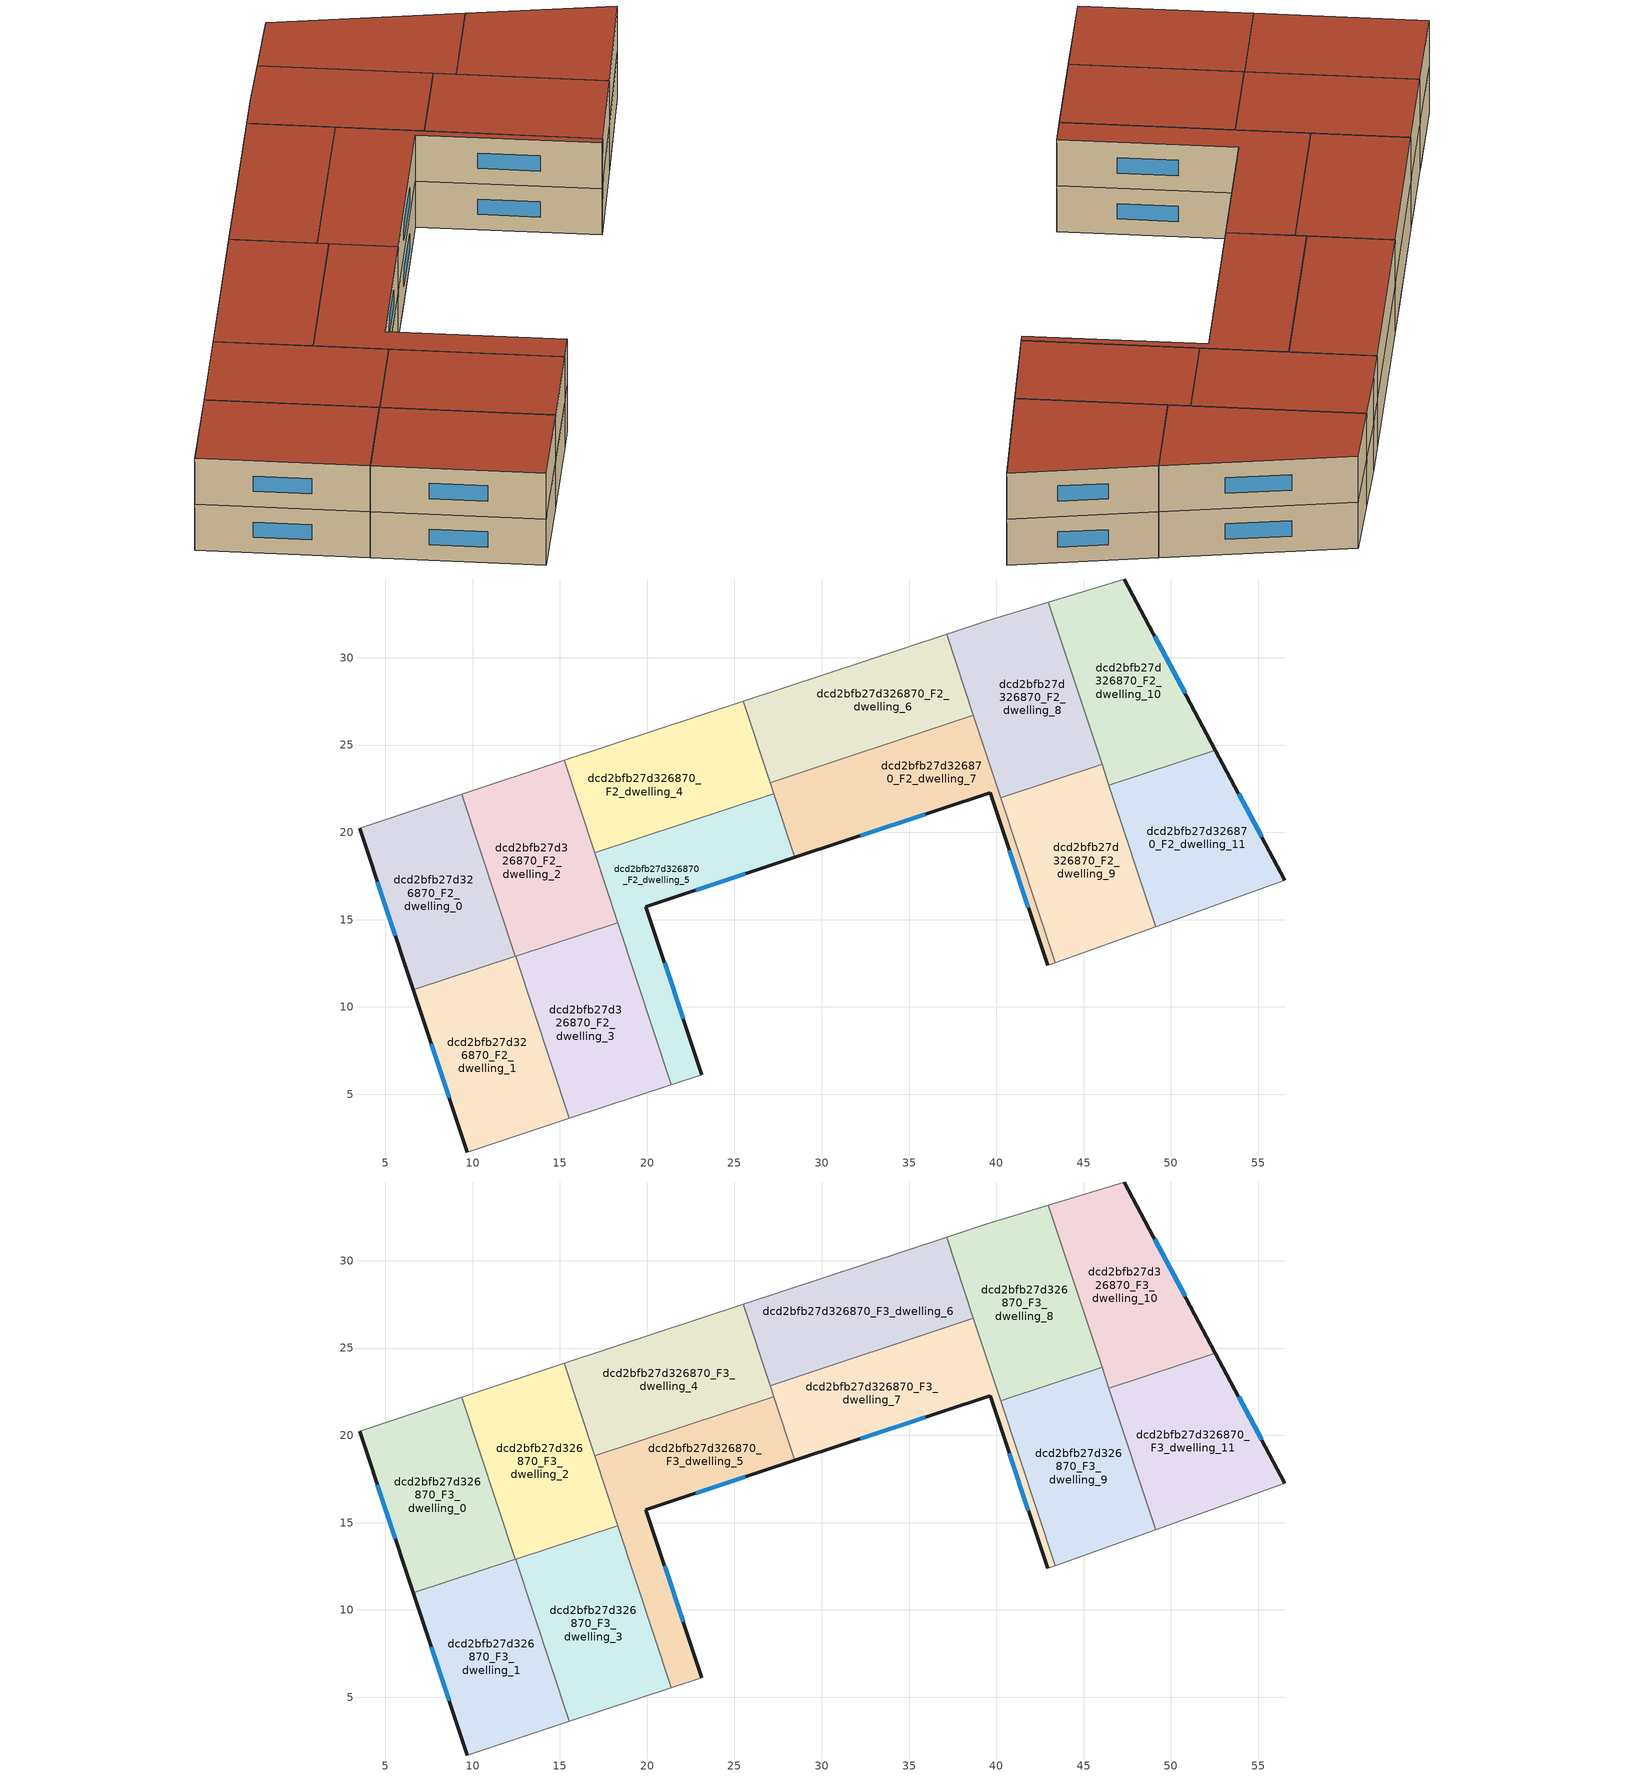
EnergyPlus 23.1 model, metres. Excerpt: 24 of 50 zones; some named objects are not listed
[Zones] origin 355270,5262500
dcd2bfb27d326870_F2_dwelling_0
 floor to dcd2bfb27d326870_F1_dwelling_12 (EU_floor_Construction): 8.95,22.04 12.01,12.77 6.61,10.99 3.53,20.25 z6
 floor adiabatic (EU_floor_Construction): 9.4,22.19 12.46,12.92 12.01,12.77 8.95,22.04 z6
 wall outside (EU_wall_Construction): 3.53,20.25 6.61,10.99 z6:9
 wall to dcd2bfb27d326870_F2_dwelling_1 (EU_wall_Construction): 6.61,10.99 12.46,12.92 z6:9
 wall adiabatic (EU_wall_Construction): 9.4,22.19 3.53,20.25 z6:9
 wall to dcd2bfb27d326870_F2_dwelling_2 (EU_wall_Construction): 12.46,12.92 9.4,22.19 z6:9
 window (EU_Window_Construction): 4.55,17.16 5.58,14.07 z7:8
dcd2bfb27d326870_F2_dwelling_1
 floor to dcd2bfb27d326870_F1_dwelling_11 (EU_floor_Construction): 12.01,12.77 15.08,3.47 9.7,1.69 6.61,10.99 z6
 floor to dcd2bfb27d326870_F1_dwelling_9 (EU_floor_Construction): 12.46,12.9 15.53,3.62 15.08,3.47 12.01,12.75 z6
 wall outside (EU_wall_Construction): 6.61,10.99 9.7,1.69 z6:9
 wall adiabatic (EU_wall_Construction): 9.7,1.69 15.53,3.62 z6:9
 wall to dcd2bfb27d326870_F2_dwelling_3 (EU_wall_Construction): 15.53,3.62 12.46,12.9 z6:9
 wall to dcd2bfb27d326870_F2_dwelling_2 (EU_wall_Construction): 12.46,12.9 12.46,12.92 z6:9
 window (EU_Window_Construction): 7.64,7.89 8.67,4.79 z7:8
dcd2bfb27d326870_F2_dwelling_10
 floor to dcd2bfb27d326870_F1_dwelling_1 (EU_floor_Construction): 47.32,34.51 52.55,24.71 46.9,22.84 43.43,33.33 z6
 floor adiabatic (EU_floor_Construction): 43.43,33.33 46.9,22.84 46.45,22.69 42.98,33.2 z6
 wall outside (EU_wall_Construction): 52.55,24.71 47.32,34.51 z6:9
 wall to dcd2bfb27d326870_F2_dwelling_11 (EU_wall_Construction): 46.45,22.69 52.55,24.71 z6:9
 wall adiabatic (EU_wall_Construction): 47.32,34.51 42.98,33.2 z6:9
 wall to dcd2bfb27d326870_F2_dwelling_8 (EU_wall_Construction): 42.98,33.2 46.05,23.89 z6:9
 wall to dcd2bfb27d326870_F2_dwelling_9 (EU_wall_Construction): 46.05,23.89 46.45,22.69 z6:9
 window (EU_Window_Construction): 50.81,27.98 49.06,31.24 z7:8
dcd2bfb27d326870_F2_dwelling_11
 floor to dcd2bfb27d326870_F1_dwelling_0 (EU_floor_Construction): 52.6,24.62 56.53,17.26 49.57,14.76 46.93,22.74 z6
 floor adiabatic (EU_floor_Construction): 46.9,22.84 49.57,14.76 49.12,14.6 46.45,22.69 z6
 floor to dcd2bfb27d326870_F1_dwelling_1 (EU_floor_Construction): 52.55,24.71 52.6,24.62 46.93,22.74 46.9,22.84 z6
 wall outside (EU_wall_Construction): 56.53,17.26 52.55,24.71 z6:9
 wall adiabatic (EU_wall_Construction): 49.12,14.6 56.53,17.26 z6:9
 wall to dcd2bfb27d326870_F2_dwelling_9 (EU_wall_Construction): 46.45,22.69 49.12,14.6 z6:9
 window (EU_Window_Construction): 55.21,19.74 53.88,22.23 z7:8
dcd2bfb27d326870_F2_dwelling_2
 floor to dcd2bfb27d326870_F1_dwelling_7 (EU_floor_Construction): 17.23,18.13 18.31,14.83 17.41,14.54 16.33,17.83 z6
 floor to dcd2bfb27d326870_F1_dwelling_8 (EU_floor_Construction): 15.24,24.12 17.23,18.13 16.33,17.83 14.35,23.83 z6
 floor adiabatic (EU_floor_Construction): 14.35,23.83 17.41,14.54 12.47,12.9 9.4,22.19 z6
 wall to dcd2bfb27d326870_F2_dwelling_3 (EU_wall_Construction): 12.47,12.9 18.31,14.83 z6:9
 wall adiabatic (EU_wall_Construction): 15.24,24.12 9.4,22.19 z6:9
 wall to dcd2bfb27d326870_F2_dwelling_4 (EU_wall_Construction): 16.99,18.83 15.24,24.12 z6:9
 wall to dcd2bfb27d326870_F2_dwelling_5 (EU_wall_Construction): 18.31,14.84 16.99,18.83 z6:9
dcd2bfb27d326870_F2_dwelling_3
 floor to dcd2bfb27d326870_F1_dwelling_9 (EU_floor_Construction): 17.41,14.54 20.48,5.25 15.53,3.62 12.47,12.9 z6
 floor to dcd2bfb27d326870_F1_dwelling_7 (EU_floor_Construction): 18.31,14.83 21.38,5.55 20.48,5.25 17.41,14.54 z6
 wall adiabatic (EU_wall_Construction): 15.53,3.62 21.38,5.55 z6:9
 wall to dcd2bfb27d326870_F2_dwelling_5 (EU_wall_Construction): 21.38,5.55 18.31,14.83 z6:9
dcd2bfb27d326870_F2_dwelling_4
 floor to dcd2bfb27d326870_F1_dwelling_8 (EU_floor_Construction): 22.71,26.59 24.46,21.3 16.99,18.83 15.24,24.12 z6
 floor to dcd2bfb27d326870_F1_dwelling_6 (EU_floor_Construction): 25.51,27.52 27.26,22.22 24.46,21.3 22.71,26.59 z6
 wall to dcd2bfb27d326870_F2_dwelling_5 (EU_wall_Construction): 16.99,18.83 27.26,22.22 z6:9
 wall adiabatic (EU_wall_Construction): 25.51,27.52 15.24,24.12 z6:9
 wall to dcd2bfb27d326870_F2_dwelling_6 (EU_wall_Construction): 27.05,22.85 25.51,27.52 z6:9
 wall to dcd2bfb27d326870_F2_dwelling_7 (EU_wall_Construction): 27.26,22.22 27.05,22.85 z6:9
dcd2bfb27d326870_F2_dwelling_5
 floor to dcd2bfb27d326870_F1_dwelling_7 (EU_floor_Construction): 24.69,20.59 25.67,17.64 19.93,15.74 23.13,6.12 21.38,5.55 17.23,18.13 z6
 floor to dcd2bfb27d326870_F1_dwelling_8 (EU_floor_Construction): 24.46,21.3 24.69,20.59 17.23,18.13 16.99,18.83 z6
 floor to dcd2bfb27d326870_F1_dwelling_6 (EU_floor_Construction): 27.26,22.22 28.47,18.56 25.67,17.64 24.46,21.3 z6
 wall outside (EU_wall_Construction): 23.13,6.12 19.93,15.74 28.47,18.56 z6:9
 wall adiabatic (EU_wall_Construction): 21.38,5.55 23.13,6.12 z6:9
 wall to dcd2bfb27d326870_F2_dwelling_7 (EU_wall_Construction): 28.47,18.56 27.26,22.22 z6:9
 window (EU_Window_Construction): 22.78,16.68 25.62,17.62 / 22.07,9.33 21,12.53 z7:8
dcd2bfb27d326870_F2_dwelling_6
 floor to dcd2bfb27d326870_F1_dwelling_5 (EU_floor_Construction): 37.15,31.36 38.69,26.7 29.85,23.77 28.31,28.44 z6
 floor to dcd2bfb27d326870_F1_dwelling_6 (EU_floor_Construction): 28.31,28.44 29.85,23.77 27.05,22.85 25.51,27.52 z6
 wall to dcd2bfb27d326870_F2_dwelling_7 (EU_wall_Construction): 27.05,22.85 38.69,26.7 z6:9
 wall adiabatic (EU_wall_Construction): 37.15,31.36 25.51,27.52 z6:9
 wall to dcd2bfb27d326870_F2_dwelling_8 (EU_wall_Construction): 38.69,26.7 37.15,31.36 z6:9
dcd2bfb27d326870_F2_dwelling_7
 floor to dcd2bfb27d326870_F1_dwelling_4 (EU_floor_Construction): 38.85,26.21 43.37,12.54 42.93,12.38 39.64,22.26 31.27,19.49 30.02,23.29 z6
 floor to dcd2bfb27d326870_F1_dwelling_6 (EU_floor_Construction): 29.85,23.77 31.27,19.49 28.47,18.56 27.05,22.85 z6
 floor to dcd2bfb27d326870_F1_dwelling_5 (EU_floor_Construction): 38.69,26.69 38.85,26.21 30.02,23.29 29.85,23.77 z6
 wall outside (EU_wall_Construction): 28.47,18.56 39.64,22.26 42.93,12.38 z6:9
 wall adiabatic (EU_wall_Construction): 42.93,12.38 43.37,12.54 z6:9
 wall to dcd2bfb27d326870_F2_dwelling_9 (EU_wall_Construction): 43.37,12.54 40.25,21.97 z6:9
 wall to dcd2bfb27d326870_F2_dwelling_8 (EU_wall_Construction): 40.25,21.97 38.69,26.69 z6:9
 window (EU_Window_Construction): 40.74,18.97 41.84,15.67 / 32.19,19.8 35.92,21.03 z7:8
dcd2bfb27d326870_F2_dwelling_8
 floor to dcd2bfb27d326870_F1_dwelling_3 (EU_floor_Construction): 42.98,33.19 46.05,23.9 41.14,22.27 38.04,31.66 39.4,32.11 z6
 floor to dcd2bfb27d326870_F1_dwelling_5 (EU_floor_Construction): 38.04,31.66 39.74,26.5 38.85,26.21 37.15,31.36 z6
 floor adiabatic (EU_floor_Construction): 39.74,26.5 41.14,22.27 40.25,21.97 38.85,26.21 z6
 wall to dcd2bfb27d326870_F2_dwelling_9 (EU_wall_Construction): 40.25,21.97 46.05,23.89 z6:9
 wall adiabatic (EU_wall_Construction): 42.98,33.2 39.4,32.11 37.15,31.36 z6:9
dcd2bfb27d326870_F2_dwelling_9
 floor to dcd2bfb27d326870_F1_dwelling_2 (EU_floor_Construction): 46.05,23.89 49.12,14.6 44.25,12.86 41.14,22.27 z6
 floor adiabatic (EU_floor_Construction): 41.14,22.27 44.25,12.86 43.37,12.54 40.25,21.97 z6
 wall adiabatic (EU_wall_Construction): 43.37,12.54 49.12,14.6 z6:9
dcd2bfb27d326870_F3_dwelling_0
 floor to dcd2bfb27d326870_F2_dwelling_0 (EU_floor_Construction): 9.4,22.19 12.46,12.92 6.61,10.99 3.53,20.25 z9
 wall outside (EU_wall_Construction): 3.53,20.25 6.61,10.99 z9:12
 wall to dcd2bfb27d326870_F3_dwelling_1 (EU_wall_Construction): 6.61,10.99 12.46,12.92 z9:12
 wall adiabatic (EU_wall_Construction): 9.4,22.19 3.53,20.25 z9:12
 wall to dcd2bfb27d326870_F3_dwelling_2 (EU_wall_Construction): 12.46,12.92 9.4,22.19 z9:12
 window (EU_Window_Construction): 4.55,17.16 5.58,14.07 z10:11
 roof outside (EU_roof_Construction): 12.46,12.92 9.4,22.19 3.53,20.25 6.61,10.99 z12
dcd2bfb27d326870_F3_dwelling_1
 floor to dcd2bfb27d326870_F2_dwelling_1 (EU_floor_Construction): 12.46,12.92 15.53,3.62 9.7,1.69 6.61,10.99 z9
 wall outside (EU_wall_Construction): 6.61,10.99 9.7,1.69 z9:12
 wall adiabatic (EU_wall_Construction): 9.7,1.69 15.53,3.62 z9:12
 wall to dcd2bfb27d326870_F3_dwelling_3 (EU_wall_Construction): 15.53,3.62 12.46,12.9 z9:12
 wall to dcd2bfb27d326870_F3_dwelling_2 (EU_wall_Construction): 12.46,12.9 12.46,12.92 z9:12
 window (EU_Window_Construction): 7.64,7.89 8.67,4.79 z10:11
 roof outside (EU_roof_Construction): 15.53,3.62 12.46,12.92 6.61,10.99 9.7,1.69 z12
dcd2bfb27d326870_F3_dwelling_10
 floor to dcd2bfb27d326870_F2_dwelling_10 (EU_floor_Construction): 47.32,34.51 52.55,24.71 46.45,22.69 42.98,33.2 z9
 wall outside (EU_wall_Construction): 52.55,24.71 47.32,34.51 z9:12
 wall to dcd2bfb27d326870_F3_dwelling_11 (EU_wall_Construction): 46.45,22.69 52.55,24.71 z9:12
 wall adiabatic (EU_wall_Construction): 47.32,34.51 42.98,33.2 z9:12
 wall to dcd2bfb27d326870_F3_dwelling_8 (EU_wall_Construction): 42.98,33.2 46.05,23.89 z9:12
 wall to dcd2bfb27d326870_F3_dwelling_9 (EU_wall_Construction): 46.05,23.89 46.45,22.69 z9:12
 window (EU_Window_Construction): 50.81,27.98 49.06,31.24 z10:11
 roof outside (EU_roof_Construction): 52.55,24.71 47.32,34.51 42.98,33.2 46.45,22.69 z12
dcd2bfb27d326870_F3_dwelling_11
 floor to dcd2bfb27d326870_F2_dwelling_11 (EU_floor_Construction): 52.55,24.71 56.53,17.26 49.12,14.6 46.45,22.69 z9
 wall outside (EU_wall_Construction): 56.53,17.26 52.55,24.71 z9:12
 wall adiabatic (EU_wall_Construction): 49.12,14.6 56.53,17.26 z9:12
 wall to dcd2bfb27d326870_F3_dwelling_9 (EU_wall_Construction): 46.45,22.69 49.12,14.6 z9:12
 window (EU_Window_Construction): 55.21,19.74 53.88,22.23 z10:11
 roof outside (EU_roof_Construction): 56.53,17.26 52.55,24.71 46.45,22.69 49.12,14.6 z12
dcd2bfb27d326870_F3_dwelling_2
 floor to dcd2bfb27d326870_F2_dwelling_2 (EU_floor_Construction): 15.24,24.12 18.31,14.83 12.47,12.9 9.4,22.19 z9
 wall to dcd2bfb27d326870_F3_dwelling_3 (EU_wall_Construction): 12.47,12.9 18.31,14.83 z9:12
 wall adiabatic (EU_wall_Construction): 15.24,24.12 9.4,22.19 z9:12
 wall to dcd2bfb27d326870_F3_dwelling_4 (EU_wall_Construction): 16.99,18.83 15.24,24.12 z9:12
 wall to dcd2bfb27d326870_F3_dwelling_5 (EU_wall_Construction): 18.31,14.84 16.99,18.83 z9:12
 roof outside (EU_roof_Construction): 18.31,14.83 15.24,24.12 9.4,22.19 12.47,12.9 z12
dcd2bfb27d326870_F3_dwelling_3
 floor to dcd2bfb27d326870_F2_dwelling_3 (EU_floor_Construction): 18.31,14.83 21.38,5.55 15.53,3.62 12.47,12.9 z9
 wall adiabatic (EU_wall_Construction): 15.53,3.62 21.38,5.55 z9:12
 wall to dcd2bfb27d326870_F3_dwelling_5 (EU_wall_Construction): 21.38,5.55 18.31,14.83 z9:12
 roof outside (EU_roof_Construction): 21.38,5.55 18.31,14.83 12.47,12.9 15.53,3.62 z12
dcd2bfb27d326870_F3_dwelling_4
 floor to dcd2bfb27d326870_F2_dwelling_4 (EU_floor_Construction): 25.51,27.52 27.26,22.22 16.99,18.83 15.24,24.12 z9
 wall to dcd2bfb27d326870_F3_dwelling_5 (EU_wall_Construction): 16.99,18.83 27.26,22.22 z9:12
 wall adiabatic (EU_wall_Construction): 25.51,27.52 15.24,24.12 z9:12
 wall to dcd2bfb27d326870_F3_dwelling_6 (EU_wall_Construction): 27.05,22.85 25.51,27.52 z9:12
 wall to dcd2bfb27d326870_F3_dwelling_7 (EU_wall_Construction): 27.26,22.22 27.05,22.85 z9:12
 roof outside (EU_roof_Construction): 27.26,22.22 25.51,27.52 15.24,24.12 16.99,18.83 z12
dcd2bfb27d326870_F3_dwelling_5
 floor to dcd2bfb27d326870_F2_dwelling_5 (EU_floor_Construction): 27.26,22.22 28.47,18.56 19.93,15.74 23.13,6.12 21.38,5.55 16.99,18.83 z9
 wall outside (EU_wall_Construction): 23.13,6.12 19.93,15.74 28.47,18.56 z9:12
 wall adiabatic (EU_wall_Construction): 21.38,5.55 23.13,6.12 z9:12
 wall to dcd2bfb27d326870_F3_dwelling_7 (EU_wall_Construction): 28.47,18.56 27.26,22.22 z9:12
 window (EU_Window_Construction): 22.78,16.68 25.62,17.62 / 22.07,9.33 21,12.53 z10:11
 roof outside (EU_roof_Construction): 23.13,6.12 19.93,15.74 28.47,18.56 27.26,22.22 16.99,18.83 21.38,5.55 z12
dcd2bfb27d326870_F3_dwelling_6
 floor to dcd2bfb27d326870_F2_dwelling_6 (EU_floor_Construction): 37.15,31.36 38.69,26.7 27.05,22.85 25.51,27.52 z9
 wall to dcd2bfb27d326870_F3_dwelling_7 (EU_wall_Construction): 27.05,22.85 38.69,26.7 z9:12
 wall adiabatic (EU_wall_Construction): 37.15,31.36 25.51,27.52 z9:12
 wall to dcd2bfb27d326870_F3_dwelling_8 (EU_wall_Construction): 38.69,26.7 37.15,31.36 z9:12
 roof outside (EU_roof_Construction): 38.69,26.7 37.15,31.36 25.51,27.52 27.05,22.85 z12
dcd2bfb27d326870_F3_dwelling_7
 floor to dcd2bfb27d326870_F2_dwelling_7 (EU_floor_Construction): 38.69,26.7 43.37,12.54 42.93,12.38 39.64,22.26 28.47,18.56 27.05,22.85 z9
 wall outside (EU_wall_Construction): 28.47,18.56 39.64,22.26 42.93,12.38 z9:12
 wall adiabatic (EU_wall_Construction): 42.93,12.38 43.37,12.54 z9:12
 wall to dcd2bfb27d326870_F3_dwelling_9 (EU_wall_Construction): 43.37,12.54 40.25,21.97 z9:12
 wall to dcd2bfb27d326870_F3_dwelling_8 (EU_wall_Construction): 40.25,21.97 38.69,26.69 z9:12
 window (EU_Window_Construction): 40.74,18.97 41.84,15.67 / 32.19,19.8 35.92,21.03 z10:11
 roof outside (EU_roof_Construction): 43.37,12.54 38.69,26.7 27.05,22.85 28.47,18.56 39.64,22.26 42.93,12.38 z12
dcd2bfb27d326870_F3_dwelling_8
 floor to dcd2bfb27d326870_F2_dwelling_8 (EU_floor_Construction): 42.98,33.2 46.05,23.89 40.25,21.97 37.15,31.36 39.4,32.11 z9
 wall to dcd2bfb27d326870_F3_dwelling_9 (EU_wall_Construction): 40.25,21.97 46.05,23.89 z9:12
 wall adiabatic (EU_wall_Construction): 42.98,33.2 39.4,32.11 37.15,31.36 z9:12
 roof outside (EU_roof_Construction): 46.05,23.89 42.98,33.2 39.4,32.11 37.15,31.36 40.25,21.97 z12
dcd2bfb27d326870_F3_dwelling_9
 floor to dcd2bfb27d326870_F2_dwelling_9 (EU_floor_Construction): 46.05,23.89 49.12,14.6 43.37,12.54 40.25,21.97 z9
 wall adiabatic (EU_wall_Construction): 43.37,12.54 49.12,14.6 z9:12
 roof outside (EU_roof_Construction): 49.12,14.6 46.05,23.89 40.25,21.97 43.37,12.54 z12
[Building]
EU S2 Campaign: North Axis=0; Terrain=City; Solar Distribution=FullExterior
[Site:Location]
Budapest.Ferenc.Liszt.Intl.AP: Latitude=47.437; Longitude=19.256; Time Zone=1; Elevation=185
[SizingPeriod:WeatherFileDays]
AnnualSizingPeriod: Begin Month=1; Begin Day of Month=1; End Month=12; End Day of Month=31; Day of Week for Start Day=Monday; Use Weather File Daylight Saving Period=No; Use Weather File Rain and Snow Indicators=No
[MATERIAL]
EU_InternalMass_Material: Roughness=MediumRough; Thickness=0.1; Conductivity=1; Density=1800; Specific Heat=900; Thermal Absorptance=0.9; Solar Absorptance=0.7; Visible Absorptance=0.7
[MATERIAL:NOMASS] Roughness=MediumRough; Thermal Absorptance=0.9; Solar Absorptance=0.7; Visible Absorptance=0.7
Name | Thermal Resistance
EU_wall_NoMass | 0.893917
EU_roof_NoMass | 1.41085
EU_floor_NoMass | 0.993241
[WINDOWMATERIAL:SIMPLEGLAZINGSYSTEM]
EU_Window_SimpleGlazing: UFactor=3.26652; Solar Heat Gain Coefficient=0.75; Visible Transmittance=0.75
[CONSTRUCTION]
EU_wall_Construction: EU_wall_NoMass
EU_roof_Construction: EU_roof_NoMass
EU_floor_Construction: EU_floor_NoMass
EU_Window_Construction: EU_Window_SimpleGlazing
EU_InternalMass_Construction: EU_InternalMass_Material
[ZONE] Type=1; Multiplier=1; Ceiling Height=autocalculate; Floor Area=autocalculate; Part of Total Floor Area=Yes
Name | Volume
dcd2bfb27d326870_F2_dwelling_0; dcd2bfb27d326870_F3_dwelling_0; dcd2bfb27d326870_F2_dwelling_3; dcd2bfb27d326870_F3_dwelling_3 | 180.765
dcd2bfb27d326870_F2_dwelling_1; dcd2bfb27d326870_F3_dwelling_1 | 180.762
dcd2bfb27d326870_F2_dwelling_10; dcd2bfb27d326870_F3_dwelling_10 | 180.775
dcd2bfb27d326870_F2_dwelling_11; dcd2bfb27d326870_F3_dwelling_11 | 180.776
dcd2bfb27d326870_F2_dwelling_2; dcd2bfb27d326870_F3_dwelling_2; dcd2bfb27d326870_F2_dwelling_6; dcd2bfb27d326870_F3_dwelling_6 | 180.78
dcd2bfb27d326870_F2_dwelling_4; dcd2bfb27d326870_F3_dwelling_4 | 180.786
dcd2bfb27d326870_F2_dwelling_5; dcd2bfb27d326870_F3_dwelling_5; dcd2bfb27d326870_F2_dwelling_7; dcd2bfb27d326870_F3_dwelling_7 | 180.771
dcd2bfb27d326870_F2_dwelling_8; dcd2bfb27d326870_F3_dwelling_8 | 180.788
dcd2bfb27d326870_F2_dwelling_9; dcd2bfb27d326870_F3_dwelling_9 | 180.773
[INTERNALMASS] Construction=EU_InternalMass_Construction
Name | Zone or ZoneList | Surface Area
dcd2bfb27d326870_F2_dwelling_0_EU_InternalMass | dcd2bfb27d326870_F2_dwelling_0 | 60.255
dcd2bfb27d326870_F2_dwelling_1_EU_InternalMass | dcd2bfb27d326870_F2_dwelling_1 | 60.2538
dcd2bfb27d326870_F2_dwelling_2_EU_InternalMass | dcd2bfb27d326870_F2_dwelling_2 | 60.2598
dcd2bfb27d326870_F2_dwelling_3_EU_InternalMass | dcd2bfb27d326870_F2_dwelling_3 | 60.2552
dcd2bfb27d326870_F2_dwelling_4_EU_InternalMass | dcd2bfb27d326870_F2_dwelling_4 | 60.262
dcd2bfb27d326870_F2_dwelling_5_EU_InternalMass | dcd2bfb27d326870_F2_dwelling_5 | 60.2569
dcd2bfb27d326870_F2_dwelling_6_EU_InternalMass | dcd2bfb27d326870_F2_dwelling_6 | 60.2602
dcd2bfb27d326870_F2_dwelling_7_EU_InternalMass | dcd2bfb27d326870_F2_dwelling_7 | 60.2571
dcd2bfb27d326870_F2_dwelling_8_EU_InternalMass | dcd2bfb27d326870_F2_dwelling_8 | 60.2624
dcd2bfb27d326870_F2_dwelling_9_EU_InternalMass | dcd2bfb27d326870_F2_dwelling_9 | 60.2575
dcd2bfb27d326870_F2_dwelling_10_EU_InternalMass | dcd2bfb27d326870_F2_dwelling_10 | 60.2583
dcd2bfb27d326870_F2_dwelling_11_EU_InternalMass | dcd2bfb27d326870_F2_dwelling_11 | 60.2585
dcd2bfb27d326870_F3_dwelling_0_EU_InternalMass | dcd2bfb27d326870_F3_dwelling_0 | 60.255
dcd2bfb27d326870_F3_dwelling_1_EU_InternalMass | dcd2bfb27d326870_F3_dwelling_1 | 60.2538
dcd2bfb27d326870_F3_dwelling_2_EU_InternalMass | dcd2bfb27d326870_F3_dwelling_2 | 60.2598
dcd2bfb27d326870_F3_dwelling_3_EU_InternalMass | dcd2bfb27d326870_F3_dwelling_3 | 60.2552
dcd2bfb27d326870_F3_dwelling_4_EU_InternalMass | dcd2bfb27d326870_F3_dwelling_4 | 60.262
dcd2bfb27d326870_F3_dwelling_5_EU_InternalMass | dcd2bfb27d326870_F3_dwelling_5 | 60.2569
dcd2bfb27d326870_F3_dwelling_6_EU_InternalMass | dcd2bfb27d326870_F3_dwelling_6 | 60.2602
dcd2bfb27d326870_F3_dwelling_7_EU_InternalMass | dcd2bfb27d326870_F3_dwelling_7 | 60.2571
dcd2bfb27d326870_F3_dwelling_8_EU_InternalMass | dcd2bfb27d326870_F3_dwelling_8 | 60.2624
dcd2bfb27d326870_F3_dwelling_9_EU_InternalMass | dcd2bfb27d326870_F3_dwelling_9 | 60.2575
dcd2bfb27d326870_F3_dwelling_10_EU_InternalMass | dcd2bfb27d326870_F3_dwelling_10 | 60.2583
dcd2bfb27d326870_F3_dwelling_11_EU_InternalMass | dcd2bfb27d326870_F3_dwelling_11 | 60.2585
[OTHEREQUIPMENT] Fuel Type=Electricity; Design Level Calculation Method=Watts/Area; Power per Zone Floor Area=1; Fraction Latent=0; Fraction Radiant=0; Fraction Lost=0; Carbon Dioxide Generation Rate=0; EndUse Subcategory=EU_Step8_InternalGains
Name | Zone or ZoneList or Space or SpaceList | Schedule
EU_Step8_InternalGain_dcd2bfb27d326870_F2_dwelling_0_f000 | dcd2bfb27d326870_F2_dwelling_0 | EU_Step8_GainSchedule_dcd2bfb27d326870_F2_dwelling_0_f000
EU_Step8_InternalGain_dcd2bfb27d326870_F2_dwelling_1_f000 | dcd2bfb27d326870_F2_dwelling_1 | EU_Step8_GainSchedule_dcd2bfb27d326870_F2_dwelling_1_f000
EU_Step8_InternalGain_dcd2bfb27d326870_F2_dwelling_2_f000 | dcd2bfb27d326870_F2_dwelling_2 | EU_Step8_GainSchedule_dcd2bfb27d326870_F2_dwelling_2_f000
EU_Step8_InternalGain_dcd2bfb27d326870_F2_dwelling_3_f000 | dcd2bfb27d326870_F2_dwelling_3 | EU_Step8_GainSchedule_dcd2bfb27d326870_F2_dwelling_3_f000
EU_Step8_InternalGain_dcd2bfb27d326870_F2_dwelling_4_f000 | dcd2bfb27d326870_F2_dwelling_4 | EU_Step8_GainSchedule_dcd2bfb27d326870_F2_dwelling_4_f000
EU_Step8_InternalGain_dcd2bfb27d326870_F2_dwelling_5_f000 | dcd2bfb27d326870_F2_dwelling_5 | EU_Step8_GainSchedule_dcd2bfb27d326870_F2_dwelling_5_f000
EU_Step8_InternalGain_dcd2bfb27d326870_F2_dwelling_6_f000 | dcd2bfb27d326870_F2_dwelling_6 | EU_Step8_GainSchedule_dcd2bfb27d326870_F2_dwelling_6_f000
EU_Step8_InternalGain_dcd2bfb27d326870_F2_dwelling_7_f000 | dcd2bfb27d326870_F2_dwelling_7 | EU_Step8_GainSchedule_dcd2bfb27d326870_F2_dwelling_7_f000
EU_Step8_InternalGain_dcd2bfb27d326870_F2_dwelling_8_f000 | dcd2bfb27d326870_F2_dwelling_8 | EU_Step8_GainSchedule_dcd2bfb27d326870_F2_dwelling_8_f000
EU_Step8_InternalGain_dcd2bfb27d326870_F2_dwelling_9_f000 | dcd2bfb27d326870_F2_dwelling_9 | EU_Step8_GainSchedule_dcd2bfb27d326870_F2_dwelling_9_f000
EU_Step8_InternalGain_dcd2bfb27d326870_F2_dwelling_10_f000 | dcd2bfb27d326870_F2_dwelling_10 | EU_Step8_GainSchedule_dcd2bfb27d326870_F2_dwelling_10_f000
EU_Step8_InternalGain_dcd2bfb27d326870_F2_dwelling_11_f000 | dcd2bfb27d326870_F2_dwelling_11 | EU_Step8_GainSchedule_dcd2bfb27d326870_F2_dwelling_11_f000
EU_Step8_InternalGain_dcd2bfb27d326870_F3_dwelling_0_f000 | dcd2bfb27d326870_F3_dwelling_0 | EU_Step8_GainSchedule_dcd2bfb27d326870_F3_dwelling_0_f000
EU_Step8_InternalGain_dcd2bfb27d326870_F3_dwelling_1_f000 | dcd2bfb27d326870_F3_dwelling_1 | EU_Step8_GainSchedule_dcd2bfb27d326870_F3_dwelling_1_f000
EU_Step8_InternalGain_dcd2bfb27d326870_F3_dwelling_2_f000 | dcd2bfb27d326870_F3_dwelling_2 | EU_Step8_GainSchedule_dcd2bfb27d326870_F3_dwelling_2_f000
EU_Step8_InternalGain_dcd2bfb27d326870_F3_dwelling_3_f000 | dcd2bfb27d326870_F3_dwelling_3 | EU_Step8_GainSchedule_dcd2bfb27d326870_F3_dwelling_3_f000
EU_Step8_InternalGain_dcd2bfb27d326870_F3_dwelling_4_f000 | dcd2bfb27d326870_F3_dwelling_4 | EU_Step8_GainSchedule_dcd2bfb27d326870_F3_dwelling_4_f000
EU_Step8_InternalGain_dcd2bfb27d326870_F3_dwelling_5_f000 | dcd2bfb27d326870_F3_dwelling_5 | EU_Step8_GainSchedule_dcd2bfb27d326870_F3_dwelling_5_f000
EU_Step8_InternalGain_dcd2bfb27d326870_F3_dwelling_6_f000 | dcd2bfb27d326870_F3_dwelling_6 | EU_Step8_GainSchedule_dcd2bfb27d326870_F3_dwelling_6_f000
EU_Step8_InternalGain_dcd2bfb27d326870_F3_dwelling_7_f000 | dcd2bfb27d326870_F3_dwelling_7 | EU_Step8_GainSchedule_dcd2bfb27d326870_F3_dwelling_7_f000
EU_Step8_InternalGain_dcd2bfb27d326870_F3_dwelling_8_f000 | dcd2bfb27d326870_F3_dwelling_8 | EU_Step8_GainSchedule_dcd2bfb27d326870_F3_dwelling_8_f000
EU_Step8_InternalGain_dcd2bfb27d326870_F3_dwelling_9_f000 | dcd2bfb27d326870_F3_dwelling_9 | EU_Step8_GainSchedule_dcd2bfb27d326870_F3_dwelling_9_f000
EU_Step8_InternalGain_dcd2bfb27d326870_F3_dwelling_10_f000 | dcd2bfb27d326870_F3_dwelling_10 | EU_Step8_GainSchedule_dcd2bfb27d326870_F3_dwelling_10_f000
EU_Step8_InternalGain_dcd2bfb27d326870_F3_dwelling_11_f000 | dcd2bfb27d326870_F3_dwelling_11 | EU_Step8_GainSchedule_dcd2bfb27d326870_F3_dwelling_11_f000
[ZONEVENTILATION:DESIGNFLOWRATE] Schedule=EU_AlwaysOn; Design Flow Rate Calculation Method=AirChanges/Hour; Air Changes per Hour=0.71595; Ventilation Type=Natural; Fan Pressure Rise=0; Fan Total Efficiency=1; Constant Term Coefficient=1; Temperature Term Coefficient=0; Velocity Term Coefficient=0; Velocity Squared Term Coefficient=0; Minimum Indoor Temperature=-100; Maximum Indoor Temperature=100; Delta Temperature=-100; Minimum Outdoor Temperature=-100; Maximum Outdoor Temperature=100; Maximum Wind Speed=40
Name | Zone or ZoneList or Space or SpaceList
EU_ConstantAir_dcd2bfb27d326870_F2_dwelling_0 | dcd2bfb27d326870_F2_dwelling_0
EU_ConstantAir_dcd2bfb27d326870_F2_dwelling_1 | dcd2bfb27d326870_F2_dwelling_1
EU_ConstantAir_dcd2bfb27d326870_F2_dwelling_2 | dcd2bfb27d326870_F2_dwelling_2
EU_ConstantAir_dcd2bfb27d326870_F2_dwelling_3 | dcd2bfb27d326870_F2_dwelling_3
EU_ConstantAir_dcd2bfb27d326870_F2_dwelling_4 | dcd2bfb27d326870_F2_dwelling_4
EU_ConstantAir_dcd2bfb27d326870_F2_dwelling_5 | dcd2bfb27d326870_F2_dwelling_5
EU_ConstantAir_dcd2bfb27d326870_F2_dwelling_6 | dcd2bfb27d326870_F2_dwelling_6
EU_ConstantAir_dcd2bfb27d326870_F2_dwelling_7 | dcd2bfb27d326870_F2_dwelling_7
EU_ConstantAir_dcd2bfb27d326870_F2_dwelling_8 | dcd2bfb27d326870_F2_dwelling_8
EU_ConstantAir_dcd2bfb27d326870_F2_dwelling_9 | dcd2bfb27d326870_F2_dwelling_9
EU_ConstantAir_dcd2bfb27d326870_F2_dwelling_10 | dcd2bfb27d326870_F2_dwelling_10
EU_ConstantAir_dcd2bfb27d326870_F2_dwelling_11 | dcd2bfb27d326870_F2_dwelling_11
EU_ConstantAir_dcd2bfb27d326870_F3_dwelling_0 | dcd2bfb27d326870_F3_dwelling_0
EU_ConstantAir_dcd2bfb27d326870_F3_dwelling_1 | dcd2bfb27d326870_F3_dwelling_1
EU_ConstantAir_dcd2bfb27d326870_F3_dwelling_2 | dcd2bfb27d326870_F3_dwelling_2
EU_ConstantAir_dcd2bfb27d326870_F3_dwelling_3 | dcd2bfb27d326870_F3_dwelling_3
EU_ConstantAir_dcd2bfb27d326870_F3_dwelling_4 | dcd2bfb27d326870_F3_dwelling_4
EU_ConstantAir_dcd2bfb27d326870_F3_dwelling_5 | dcd2bfb27d326870_F3_dwelling_5
EU_ConstantAir_dcd2bfb27d326870_F3_dwelling_6 | dcd2bfb27d326870_F3_dwelling_6
EU_ConstantAir_dcd2bfb27d326870_F3_dwelling_7 | dcd2bfb27d326870_F3_dwelling_7
EU_ConstantAir_dcd2bfb27d326870_F3_dwelling_8 | dcd2bfb27d326870_F3_dwelling_8
EU_ConstantAir_dcd2bfb27d326870_F3_dwelling_9 | dcd2bfb27d326870_F3_dwelling_9
EU_ConstantAir_dcd2bfb27d326870_F3_dwelling_10 | dcd2bfb27d326870_F3_dwelling_10
EU_ConstantAir_dcd2bfb27d326870_F3_dwelling_11 | dcd2bfb27d326870_F3_dwelling_11
[HVACTEMPLATE:ZONE:IDEALLOADSAIRSYSTEM] System Availability Schedule=EU_AlwaysOn; Maximum Heating Supply Air Temperature=50; Minimum Cooling Supply Air Temperature=13; Maximum Heating Supply Air Humidity Ratio=0.0156; Minimum Cooling Supply Air Humidity Ratio=0.0077; Heating Limit=NoLimit; Cooling Limit=NoLimit; Heating Availability Schedule=EU_AlwaysOn; Cooling Availability Schedule=EU_CoolingOff; Dehumidification Control Type=ConstantSensibleHeatRatio; Cooling Sensible Heat Ratio=0.7; Dehumidification Setpoint=60; Humidification Control Type=None; Humidification Setpoint=30; Outdoor Air Method=None; Outdoor Air Flow Rate per Person=0.00944; Outdoor Air Flow Rate per Zone Floor Area=0; Outdoor Air Flow Rate per Zone=0; Demand Controlled Ventilation Type=None; Outdoor Air Economizer Type=NoEconomizer; Heat Recovery Type=None; Sensible Heat Recovery Effectiveness=0.7; Latent Heat Recovery Effectiveness=0.65
Name | Template Thermostat
dcd2bfb27d326870_F2_dwelling_0 | EU_HeatOnly_dcd2bfb27d326870_F2_dwelling_0
dcd2bfb27d326870_F2_dwelling_1 | EU_HeatOnly_dcd2bfb27d326870_F2_dwelling_1
dcd2bfb27d326870_F2_dwelling_2 | EU_HeatOnly_dcd2bfb27d326870_F2_dwelling_2
dcd2bfb27d326870_F2_dwelling_3 | EU_HeatOnly_dcd2bfb27d326870_F2_dwelling_3
dcd2bfb27d326870_F2_dwelling_4 | EU_HeatOnly_dcd2bfb27d326870_F2_dwelling_4
dcd2bfb27d326870_F2_dwelling_5 | EU_HeatOnly_dcd2bfb27d326870_F2_dwelling_5
dcd2bfb27d326870_F2_dwelling_6 | EU_HeatOnly_dcd2bfb27d326870_F2_dwelling_6
dcd2bfb27d326870_F2_dwelling_7 | EU_HeatOnly_dcd2bfb27d326870_F2_dwelling_7
dcd2bfb27d326870_F2_dwelling_8 | EU_HeatOnly_dcd2bfb27d326870_F2_dwelling_8
dcd2bfb27d326870_F2_dwelling_9 | EU_HeatOnly_dcd2bfb27d326870_F2_dwelling_9
dcd2bfb27d326870_F2_dwelling_10 | EU_HeatOnly_dcd2bfb27d326870_F2_dwelling_10
dcd2bfb27d326870_F2_dwelling_11 | EU_HeatOnly_dcd2bfb27d326870_F2_dwelling_11
dcd2bfb27d326870_F3_dwelling_0 | EU_HeatOnly_dcd2bfb27d326870_F3_dwelling_0
dcd2bfb27d326870_F3_dwelling_1 | EU_HeatOnly_dcd2bfb27d326870_F3_dwelling_1
dcd2bfb27d326870_F3_dwelling_2 | EU_HeatOnly_dcd2bfb27d326870_F3_dwelling_2
dcd2bfb27d326870_F3_dwelling_3 | EU_HeatOnly_dcd2bfb27d326870_F3_dwelling_3
dcd2bfb27d326870_F3_dwelling_4 | EU_HeatOnly_dcd2bfb27d326870_F3_dwelling_4
dcd2bfb27d326870_F3_dwelling_5 | EU_HeatOnly_dcd2bfb27d326870_F3_dwelling_5
dcd2bfb27d326870_F3_dwelling_6 | EU_HeatOnly_dcd2bfb27d326870_F3_dwelling_6
dcd2bfb27d326870_F3_dwelling_7 | EU_HeatOnly_dcd2bfb27d326870_F3_dwelling_7
dcd2bfb27d326870_F3_dwelling_8 | EU_HeatOnly_dcd2bfb27d326870_F3_dwelling_8
dcd2bfb27d326870_F3_dwelling_9 | EU_HeatOnly_dcd2bfb27d326870_F3_dwelling_9
dcd2bfb27d326870_F3_dwelling_10 | EU_HeatOnly_dcd2bfb27d326870_F3_dwelling_10
dcd2bfb27d326870_F3_dwelling_11 | EU_HeatOnly_dcd2bfb27d326870_F3_dwelling_11
[SIZING:ZONE] Zone Cooling Design Supply Air Temperature Input Method=SupplyAirTemperature; Zone Cooling Design Supply Air Temperature=13; Zone Heating Design Supply Air Temperature Input Method=SupplyAirTemperature; Zone Heating Design Supply Air Temperature=50; Zone Cooling Design Supply Air Humidity Ratio=0.008; Zone Heating Design Supply Air Humidity Ratio=0.008; Cooling Design Air Flow Method=DesignDay; Cooling Design Air Flow Rate=0; Cooling Minimum Air Flow per Zone Floor Area=0.000762; Cooling Minimum Air Flow=0; Cooling Minimum Air Flow Fraction=0.2; Heating Design Air Flow Method=DesignDay; Heating Design Air Flow Rate=0; Heating Maximum Air Flow per Zone Floor Area=0.002032; Heating Maximum Air Flow=0.141576; Heating Maximum Air Flow Fraction=0.3; Account for Dedicated Outdoor Air System=No; Dedicated Outdoor Air System Control Strategy=NeutralSupplyAir; Dedicated Outdoor Air Low Setpoint Temperature for Design=autosize; Dedicated Outdoor Air High Setpoint Temperature for Design=autosize; Zone Load Sizing Method=Sensible Load Only No Latent Load; Zone Latent Cooling Design Supply Air Humidity Ratio Input Method=HumidityRatioDifference; Zone Cooling Design Supply Air Humidity Ratio Difference=0.005; Zone Latent Heating Design Supply Air Humidity Ratio Input Method=HumidityRatioDifference; Zone Humidification Design Supply Air Humidity Ratio Difference=0.005
dcd2bfb27d326870_F2_dwelling_0; dcd2bfb27d326870_F2_dwelling_1; dcd2bfb27d326870_F2_dwelling_2; dcd2bfb27d326870_F2_dwelling_3; dcd2bfb27d326870_F2_dwelling_4; dcd2bfb27d326870_F2_dwelling_5; dcd2bfb27d326870_F2_dwelling_6; dcd2bfb27d326870_F2_dwelling_7; dcd2bfb27d326870_F2_dwelling_8; dcd2bfb27d326870_F2_dwelling_9; dcd2bfb27d326870_F2_dwelling_10; dcd2bfb27d326870_F2_dwelling_11; dcd2bfb27d326870_F3_dwelling_0; dcd2bfb27d326870_F3_dwelling_1; dcd2bfb27d326870_F3_dwelling_2; dcd2bfb27d326870_F3_dwelling_3; dcd2bfb27d326870_F3_dwelling_4; dcd2bfb27d326870_F3_dwelling_5; dcd2bfb27d326870_F3_dwelling_6; dcd2bfb27d326870_F3_dwelling_7; dcd2bfb27d326870_F3_dwelling_8; dcd2bfb27d326870_F3_dwelling_9; dcd2bfb27d326870_F3_dwelling_10; dcd2bfb27d326870_F3_dwelling_11
[SCHEDULE:CONSTANT]
Name | Hourly Value
EU_AlwaysOn | 1
EU_CoolingOff | 0
[SCHEDULE:FILE] Column Number=1; Rows to Skip at Top=0; Number of Hours of Data=8760; Column Separator=Comma; Interpolate to Timestep=No; Minutes per Item=60; Adjust Schedule for Daylight Savings=Yes
Name | File
EU_Step8_GainSchedule_dcd2bfb27d326870_F2_dwelling_0_f000 | ../../schedules/dcd2bfb27d326870/dcd2bfb27d326870_F2_dwelling_0_f000_gain.csv
EU_Step8_GainSchedule_dcd2bfb27d326870_F2_dwelling_1_f000 | ../../schedules/dcd2bfb27d326870/dcd2bfb27d326870_F2_dwelling_1_f000_gain.csv
EU_Step8_GainSchedule_dcd2bfb27d326870_F2_dwelling_2_f000 | ../../schedules/dcd2bfb27d326870/dcd2bfb27d326870_F2_dwelling_2_f000_gain.csv
EU_Step8_GainSchedule_dcd2bfb27d326870_F2_dwelling_3_f000 | ../../schedules/dcd2bfb27d326870/dcd2bfb27d326870_F2_dwelling_3_f000_gain.csv
EU_Step8_GainSchedule_dcd2bfb27d326870_F2_dwelling_4_f000 | ../../schedules/dcd2bfb27d326870/dcd2bfb27d326870_F2_dwelling_4_f000_gain.csv
EU_Step8_GainSchedule_dcd2bfb27d326870_F2_dwelling_5_f000 | ../../schedules/dcd2bfb27d326870/dcd2bfb27d326870_F2_dwelling_5_f000_gain.csv
EU_Step8_GainSchedule_dcd2bfb27d326870_F2_dwelling_6_f000 | ../../schedules/dcd2bfb27d326870/dcd2bfb27d326870_F2_dwelling_6_f000_gain.csv
EU_Step8_GainSchedule_dcd2bfb27d326870_F2_dwelling_7_f000 | ../../schedules/dcd2bfb27d326870/dcd2bfb27d326870_F2_dwelling_7_f000_gain.csv
EU_Step8_GainSchedule_dcd2bfb27d326870_F2_dwelling_8_f000 | ../../schedules/dcd2bfb27d326870/dcd2bfb27d326870_F2_dwelling_8_f000_gain.csv
EU_Step8_GainSchedule_dcd2bfb27d326870_F2_dwelling_9_f000 | ../../schedules/dcd2bfb27d326870/dcd2bfb27d326870_F2_dwelling_9_f000_gain.csv
EU_Step8_GainSchedule_dcd2bfb27d326870_F2_dwelling_10_f000 | ../../schedules/dcd2bfb27d326870/dcd2bfb27d326870_F2_dwelling_10_f000_gain.csv
EU_Step8_GainSchedule_dcd2bfb27d326870_F2_dwelling_11_f000 | ../../schedules/dcd2bfb27d326870/dcd2bfb27d326870_F2_dwelling_11_f000_gain.csv
EU_Step8_GainSchedule_dcd2bfb27d326870_F3_dwelling_0_f000 | ../../schedules/dcd2bfb27d326870/dcd2bfb27d326870_F3_dwelling_0_f000_gain.csv
EU_Step8_GainSchedule_dcd2bfb27d326870_F3_dwelling_1_f000 | ../../schedules/dcd2bfb27d326870/dcd2bfb27d326870_F3_dwelling_1_f000_gain.csv
EU_Step8_GainSchedule_dcd2bfb27d326870_F3_dwelling_2_f000 | ../../schedules/dcd2bfb27d326870/dcd2bfb27d326870_F3_dwelling_2_f000_gain.csv
EU_Step8_GainSchedule_dcd2bfb27d326870_F3_dwelling_3_f000 | ../../schedules/dcd2bfb27d326870/dcd2bfb27d326870_F3_dwelling_3_f000_gain.csv
EU_Step8_GainSchedule_dcd2bfb27d326870_F3_dwelling_4_f000 | ../../schedules/dcd2bfb27d326870/dcd2bfb27d326870_F3_dwelling_4_f000_gain.csv
EU_Step8_GainSchedule_dcd2bfb27d326870_F3_dwelling_5_f000 | ../../schedules/dcd2bfb27d326870/dcd2bfb27d326870_F3_dwelling_5_f000_gain.csv
EU_Step8_GainSchedule_dcd2bfb27d326870_F3_dwelling_6_f000 | ../../schedules/dcd2bfb27d326870/dcd2bfb27d326870_F3_dwelling_6_f000_gain.csv
EU_Step8_GainSchedule_dcd2bfb27d326870_F3_dwelling_7_f000 | ../../schedules/dcd2bfb27d326870/dcd2bfb27d326870_F3_dwelling_7_f000_gain.csv
EU_Step8_GainSchedule_dcd2bfb27d326870_F3_dwelling_8_f000 | ../../schedules/dcd2bfb27d326870/dcd2bfb27d326870_F3_dwelling_8_f000_gain.csv
EU_Step8_GainSchedule_dcd2bfb27d326870_F3_dwelling_9_f000 | ../../schedules/dcd2bfb27d326870/dcd2bfb27d326870_F3_dwelling_9_f000_gain.csv
EU_Step8_GainSchedule_dcd2bfb27d326870_F3_dwelling_10_f000 | ../../schedules/dcd2bfb27d326870/dcd2bfb27d326870_F3_dwelling_10_f000_gain.csv
EU_Step8_GainSchedule_dcd2bfb27d326870_F3_dwelling_11_f000 | ../../schedules/dcd2bfb27d326870/dcd2bfb27d326870_F3_dwelling_11_f000_gain.csv
